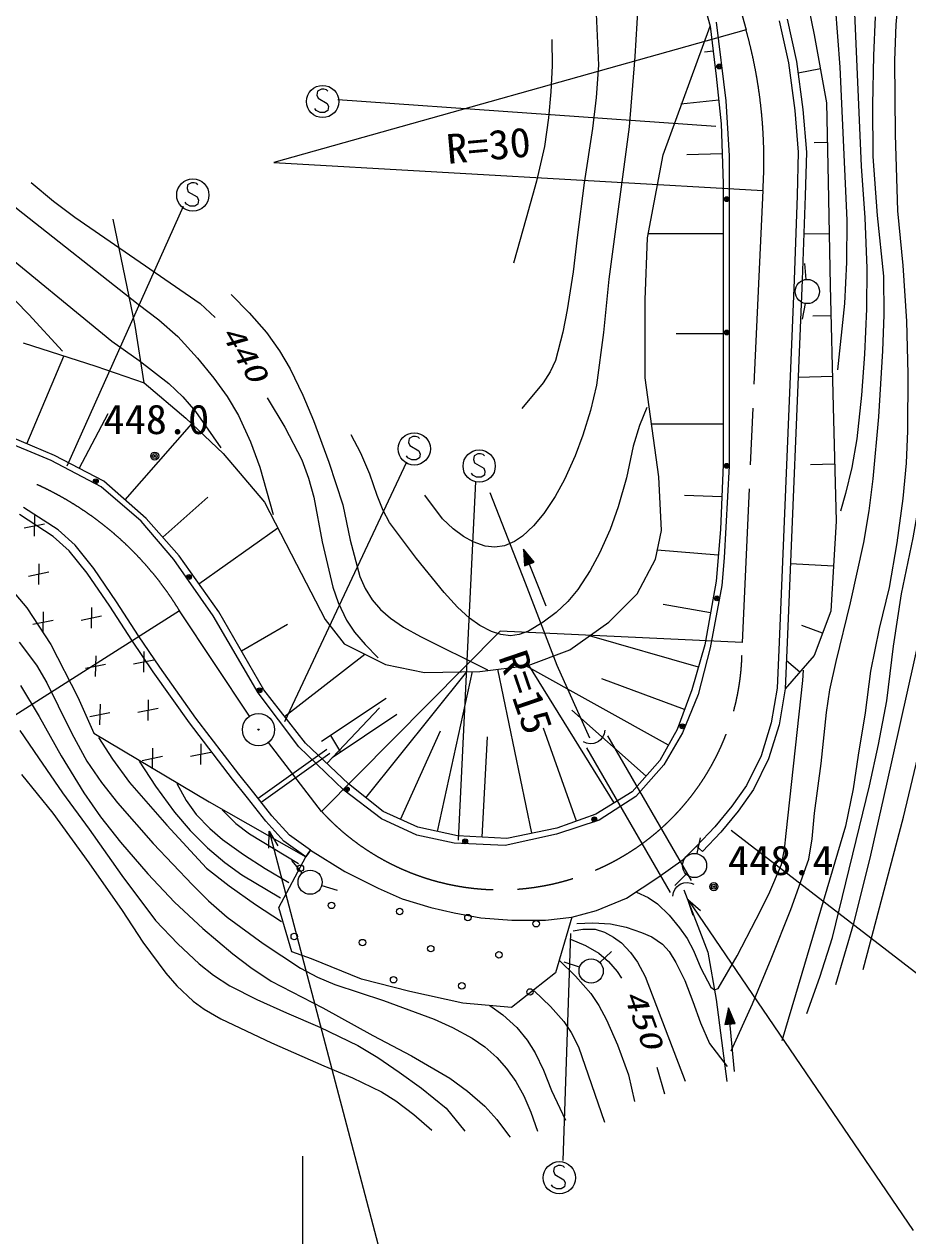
# Model space of a CAD drawing. Units: millimetres, scale not verified. Extents: x 40000 to 680000, y 20000 to 380000.
# Drawn here: x 455758 to 510484, y 240803 to 315860 of the extents above; entities that cross this region are included whole.
import ezdxf
from ezdxf.enums import TextEntityAlignment as Align

# ---------------------------------------------------------------- set-up
doc = ezdxf.new("R2010")
doc.units = ezdxf.units.MM
doc.header["$LTSCALE"] = 1000
doc.linetypes.add('CHAIN', pattern=[18.5, 12, -1.5, 3.5, -1.5])
for name, color, linetype, lineweight in [('M-BGD', 7, 'Continuous', 25), ('M-BGD-EXST', 7, 'Continuous', 25), ('M-BMK', 2, 'CHAIN', 13), ('M-BMK-SRVR', 3, 'Continuous', 25), ('M-STR-HTXT', 7, 'Continuous', 13)]:
    doc.layers.add(name, color=color, linetype=linetype, lineweight=lineweight)
doc.styles.add('ＭＳ ゴシック', font='')
doc.styles.get('ＭＳ ゴシック').set_extended_font_data('MS Gothic')

msp = doc.modelspace()

# ---------------------------------------------------------------- linework, layer by layer
at = {"layer": 'M-BGD'}
for p, q in [((497274, 319327), (498238, 315739)), ((503931, 318940), (504694, 315198)), ((502522, 316068), (503099, 313472)), ((503011, 316176), (503592, 313559)), ((495335, 307774), (498238, 315739)), ((498238, 315739), (498613, 312632)), ((498607, 315980), (499215, 311118)), ((504694, 315198), (505457, 310980)), ((498425, 314185), (497896, 314122)), ((503099, 313472), (503493, 310522)), ((503592, 313559), (503990, 310575)), ((505076, 313089), (503688, 312838)), ((498613, 312632), (498934, 309686)), ((498773, 311159), (496431, 310904)), ((499215, 311118), (499418, 307701)), ((505457, 310980), (505547, 306088)), ((503493, 310522), (503702, 307926)), ((503990, 310575), (504203, 307939)), ((498934, 309686), (499041, 305991)), ((505502, 308534), (504695, 308519)), ((494371, 302632), (495335, 307774)), ((498988, 307838), (496791, 307775)), ((503702, 307926), (503624, 305252)), ((504203, 307939), (504123, 305234)), ((499418, 307701), (499418, 302687)), ((499041, 305991), (499041, 293563)), ((505547, 306088), (505681, 299671)), ((503624, 305252), (503440, 300034)), ((504123, 305234), (503940, 300015)), ((462623, 297204), (461277, 303781)), ((494210, 298776), (494371, 302632)), ((499041, 302884), (494418, 302884)), ((499418, 302687), (499418, 288504)), ((505614, 302879), (504039, 302846)), ((504200, 300048), (504113, 301044)), ((503440, 300034), (502522, 277573)), ((503940, 300015), (503022, 277550)), ((505681, 299671), (505861, 292154)), ((494210, 293955), (494210, 298776)), ((504131, 298563), (503952, 297579)), ((505726, 297792), (504599, 297765)), ((463188, 293649), (462623, 297204)), ((499041, 296670), (496143, 296670)), ((455689, 296112), (460188, 294666)), ((455925, 289872), (458215, 295301)), ((460188, 294666), (463188, 293649)), ((463188, 293649), (465759, 291453)), ((495067, 287810), (494210, 293955)), ((499041, 293563), (499041, 288582)), ((505816, 294033), (503693, 293983)), ((505861, 292154), (506040, 285064)), ((459165, 288346), (460951, 291740)), ((465759, 291453), (468073, 289257)), ((457639, 289149), (454211, 290596)), ((462004, 286391), (466133, 291097)), ((499041, 291073), (494612, 291073)), ((457426, 288829), (454032, 290247)), ((460691, 287543), (457639, 289149)), ((468073, 289257), (470643, 286257)), ((460516, 287208), (457426, 288829)), ((499041, 288582), (498880, 284565)), ((499418, 288504), (499114, 282801)), ((505951, 288609), (504463, 288571)), ((463316, 285239), (460691, 287543)), ((495228, 284490), (495067, 287810)), ((462998, 285080), (460516, 287208)), ((486809, 281226), (484619, 286820)), ((464334, 284088), (467123, 286553)), ((470643, 286257), (472625, 282401)), ((498961, 286574), (496656, 286666)), ((457554, 284132), (455462, 285482)), ((457554, 284132), (455462, 285482)), ((457860, 284530), (455705, 285920)), ((456400, 285427), (456373, 284147)), ((465351, 282936), (463316, 285239)), ((455759, 284660), (457014, 284914)), ((458903, 283585), (457860, 284530)), ((465024, 282700), (462998, 285080)), ((466583, 281196), (471468, 284653)), ((494853, 282722), (495228, 284490)), ((498880, 284565), (498613, 281351)), ((506040, 285064), (505726, 279499)), ((458538, 283241), (457554, 284132)), ((458538, 283241), (457554, 284132)), ((459660, 281849), (458538, 283241)), ((459660, 281849), (458538, 283241)), ((460061, 282148), (458903, 283585)), ((488090, 279811), (486675, 283349)), ((486675, 283349), (486749, 282302)), ((487343, 282540), (486675, 283349)), ((486719, 283238), (486790, 282361)), ((487273, 282554), (486719, 283238)), ((486764, 283126), (486831, 282421)), ((487202, 282569), (486764, 283126)), ((486808, 283015), (486872, 282480)), ((487132, 282584), (486808, 283015)), ((498746, 282958), (494970, 283273)), ((456667, 282439), (456639, 281159)), ((467455, 279205), (465024, 282700)), ((467815, 279455), (465351, 282936)), ((472625, 282401), (474393, 278973)), ((486749, 282302), (487343, 282540)), ((486790, 282361), (487273, 282554)), ((486831, 282421), (487202, 282569)), ((486853, 282904), (486912, 282540)), ((487061, 282599), (486853, 282904)), ((486872, 282480), (487132, 282584)), ((486912, 282755), (486953, 282599)), ((486990, 282614), (486912, 282755)), ((486912, 282540), (487061, 282599)), ((486953, 282599), (486990, 282614)), ((493728, 280580), (494853, 282722)), ((499114, 282801), (498962, 281079)), ((505883, 282281), (503221, 282431)), ((454082, 281864), (455911, 279702)), ((456025, 281672), (457281, 281926)), ((461062, 279803), (459660, 281849)), ((461062, 279803), (459660, 281849)), ((461475, 280086), (460061, 282148)), ((488764, 276138), (486809, 281226)), ((498613, 281351), (497916, 277420)), ((498962, 281079), (498253, 277229)), ((462842, 277977), (461475, 280086)), ((491961, 278812), (493728, 280580)), ((455911, 279702), (457407, 277430)), ((456933, 279451), (456906, 278171)), ((459922, 279717), (459894, 278437)), ((462422, 277705), (461062, 279803)), ((462422, 277705), (461062, 279803)), ((470600, 274634), (467815, 279455)), ((498264, 279385), (495343, 279903)), ((505726, 279499), (504694, 276761)), ((456292, 278684), (457547, 278938)), ((459280, 278950), (460535, 279204)), ((470241, 274443), (467455, 279205)), ((469208, 277045), (472064, 278695)), ((474393, 278973), (475571, 277473)), ((489550, 277098), (491961, 278812)), ((505210, 278130), (503931, 278612)), ((464163, 276030), (462842, 277977)), ((497515, 276027), (490777, 277971)), ((457407, 277430), (459069, 274161)), ((463749, 275750), (462422, 277705)), ((463749, 275750), (462422, 277705)), ((463176, 276996), (463148, 275715)), ((475571, 277473), (478142, 276188)), ((486980, 276134), (489550, 277098)), ((497916, 277420), (497113, 274634)), ((498253, 277229), (497493, 274342)), ((502522, 277573), (502391, 274731)), ((503022, 277550), (502889, 274677)), ((459547, 275962), (460802, 276216)), ((460188, 276729), (460160, 275449)), ((462535, 276229), (463790, 276483)), ((471886, 272974), (476863, 276827)), ((504694, 276761), (502889, 274677)), ((503792, 275719), (502970, 276430)), ((465985, 272583), (463749, 275750)), ((465985, 272583), (463749, 275750)), ((466387, 272879), (464163, 276030)), ((476920, 267939), (483166, 275746)), ((478142, 276188), (480552, 275706)), ((480552, 275706), (483980, 275759)), ((481366, 265850), (483519, 275752)), ((483980, 275759), (486980, 276134)), ((487204, 265743), (485103, 275900)), ((495667, 271207), (486831, 276116)), ((492292, 267618), (487013, 276147)), ((490786, 271622), (488764, 276138)), ((496658, 273403), (491532, 275297)), ((502391, 274731), (502024, 272581)), ((459069, 274161), (460067, 271944)), ((463443, 274008), (463415, 272727)), ((472774, 271100), (470241, 274443)), ((473171, 271314), (470600, 274634)), ((478170, 274097), (474161, 271417)), ((497113, 274634), (496202, 272171)), ((497493, 274342), (496530, 271961)), ((502889, 274677), (502512, 272465)), ((459813, 272974), (461068, 273228)), ((460455, 273741), (460427, 272461)), ((462801, 273241), (464057, 273494)), ((474510, 270055), (477767, 273519)), ((494274, 269278), (489677, 273364)), ((468655, 269099), (465985, 272583)), ((468655, 269099), (465985, 272583)), ((469052, 269403), (466387, 272879)), ((478837, 273099), (474828, 270419)), ((502024, 272581), (501395, 270536)), ((502512, 272465), (501862, 270352)), ((460067, 271944), (467215, 267677)), ((474725, 271794), (475343, 270763)), ((479063, 266600), (481532, 272088)), ((484124, 265502), (484451, 271708)), ((489963, 266493), (487917, 272246)), ((491603, 271713), (491462, 271533)), ((491677, 271890), (491603, 271713)), ((491721, 272120), (491677, 271890)), ((491889, 271783), (497063, 262809)), ((496202, 272171), (495131, 270242)), ((496530, 271961), (495365, 269986)), ((463709, 271020), (463682, 269739)), ((466697, 271286), (466670, 270006)), ((475560, 268415), (472774, 271100)), ((475849, 268796), (473171, 271314)), ((490585, 271324), (490407, 271397)), ((490815, 271279), (490585, 271324)), ((490589, 271034), (495764, 262059)), ((491042, 271301), (490815, 271279)), ((491214, 271362), (491042, 271301)), ((491319, 271420), (491214, 271362)), ((491462, 271533), (491319, 271420)), ((463068, 270252), (464323, 270506)), ((466056, 270519), (467311, 270773)), ((470257, 267916), (474506, 270942)), ((470431, 267671), (474680, 270698)), ((495131, 270242), (493417, 268314)), ((501395, 270536), (500504, 268701)), ((501862, 270352), (500935, 268444)), ((495365, 269986), (493643, 268010)), ((469589, 267938), (468663, 269090)), ((469978, 268251), (469052, 269403)), ((477992, 267082), (475849, 268796)), ((471098, 266818), (469978, 268251)), ((477890, 266643), (475560, 268415)), ((493417, 268314), (491168, 266922)), ((493643, 268010), (491364, 266541)), ((500504, 268701), (499586, 267416)), ((500935, 268444), (499983, 267111)), ((467215, 267677), (473194, 264282)), ((470716, 266496), (469589, 267938)), ((499586, 267416), (498537, 266143)), ((471847, 265250), (470716, 266496)), ((472182, 265625), (471098, 266818)), ((480068, 265629), (477890, 266643)), ((480134, 266118), (477992, 267082)), ((491364, 266541), (488730, 265680)), ((491168, 266922), (488757, 266065)), ((499983, 267111), (498912, 265812)), ((482598, 265583), (480134, 266118)), ((488757, 266065), (485651, 265422)), ((498537, 266143), (497406, 264946)), ((498912, 265812), (497769, 264603)), ((473194, 264282), (471847, 265250)), ((473485, 264688), (472182, 265625)), ((482398, 265123), (480068, 265629)), ((485539, 264971), (482398, 265123)), ((485651, 265422), (482598, 265583)), ((488730, 265680), (485539, 264971)), ((497436, 264475), (497648, 265452)), ((471530, 261140), (473194, 264282)), ((473194, 264282), (473485, 264688)), ((473485, 264688), (473194, 264282)), ((473485, 264688), (475625, 263371)), ((473485, 264688), (475625, 263371)), ((496575, 264115), (497406, 264946)), ((497406, 264946), (497769, 264603)), ((472982, 263279), (472336, 264043)), ((495008, 262996), (496575, 264115)), ((475625, 263371), (477672, 262340)), ((475625, 263371), (477672, 262340)), ((493058, 261717), (495008, 262996)), ((496750, 263209), (496046, 262498)), ((474187, 262497), (475147, 262218)), ((477672, 262340), (479161, 261685)), ((477672, 262340), (479161, 261685)), ((495938, 261837), (495979, 262068)), ((495979, 262068), (496049, 262247)), ((496049, 262247), (496187, 262429)), ((496187, 262429), (496328, 262544)), ((496328, 262544), (496433, 262604)), ((496433, 262604), (496604, 262667)), ((496604, 262667), (496831, 262693)), ((496621, 262226), (498093, 258381)), ((496831, 262693), (497061, 262652)), ((497061, 262652), (497240, 262581)), ((479161, 261685), (480946, 261144)), ((479161, 261685), (480946, 261144)), ((491203, 260949), (493058, 261717)), ((472337, 258402), (471530, 261140)), ((480946, 261144), (482386, 260817)), ((480946, 261144), (482386, 260817)), ((482386, 260817), (484040, 260506)), ((482386, 260817), (484040, 260506)), ((484040, 260506), (485955, 260359)), ((484040, 260506), (485955, 260359)), ((488051, 260359), (489668, 260534)), ((488051, 260359), (489668, 260534)), ((489668, 260534), (488673, 257101)), ((489668, 260534), (491203, 260949)), ((485955, 260359), (488051, 260359)), ((485955, 260359), (488051, 260359)), ((473549, 257953), (472337, 258402)), ((491413, 257726), (492135, 258419)), ((498093, 258381), (498615, 255438)), ((476646, 256697), (473549, 257953)), ((490158, 257437), (489206, 257744)), ((479652, 255934), (476646, 256697)), ((488673, 257101), (485935, 254947)), ((482928, 255216), (479652, 255934)), ((485935, 254947), (482928, 255216)), ((498615, 255438), (499280, 250358)), ((499375, 254915), (499152, 253889)), ((499386, 254796), (499208, 253935)), ((499398, 254677), (499264, 253980)), ((499409, 254557), (499320, 254026)), ((499755, 250975), (499375, 254915)), ((499789, 253951), (499375, 254915)), ((499726, 253985), (499386, 254796)), ((499662, 254019), (499398, 254677)), ((499599, 254053), (499409, 254557)), ((499152, 253889), (499789, 253951)), ((499208, 253935), (499726, 253985)), ((499264, 253980), (499662, 254019)), ((499320, 254026), (499599, 254053)), ((499421, 254438), (499376, 254072)), ((499376, 254072), (499535, 254087)), ((499535, 254087), (499421, 254438)), ((499436, 254278), (499432, 254117)), ((499432, 254117), (499472, 254121)), ((499472, 254121), (499436, 254278)), ((494937, 251249), (495409, 249599))]:
    msp.add_line(p, q, dxfattribs=at)
for points in [[(507834, 337349), (507258, 335642), (506833, 334049), (506373, 331488), (506008, 328879), (505718, 326497), (505532, 324043), (505508, 322443), (505589, 320869), (505989, 316992), (506274, 313190), (506709, 303726), (506683, 301125), (506555, 298552), (506137, 294449)], [(511021, 337141), (510164, 335334), (509370, 333402), (508869, 331881), (508467, 330296), (507783, 326883), (507197, 323388), (507137, 319983), (507180, 316552), (507588, 307064), (507829, 303873), (507957, 300751), (507935, 298225), (507801, 295429), (507624, 292889), (507331, 290177), (507013, 288405), (506626, 286798), (506324, 285697)], [(495174, 336231), (494421, 335896), (493777, 335447), (493513, 335128), (493142, 334409), (492763, 333277), (492431, 331917), (491722, 327999), (491110, 324032), (490959, 322281), (490917, 320480), (491171, 316960), (491327, 313327), (491191, 311329), (490955, 309404), (490435, 306044), (490015, 302656), (489767, 300529), (489380, 298166), (489121, 296776), (488659, 295031), (488331, 294321), (487909, 293651), (486571, 292048)], [(493818, 318003), (493581, 313867), (493223, 309493), (491976, 300068), (491637, 296764), (491197, 293490), (490834, 291934), (490362, 290403), (489884, 289114), (489224, 287659), (488651, 286601), (487941, 285547), (487294, 284780), (486617, 284147), (486119, 283807), (485504, 283553), (484905, 283467), (484311, 283524), (483559, 283802), (482972, 284129), (482318, 284594), (481669, 285212), (480570, 286676)], [(509932, 317935), (509752, 315842), (509665, 313612), (509702, 309036), (509846, 304307), (510168, 300920), (510395, 297456), (510482, 294200), (510466, 290661), (510386, 288672), (510183, 286482), (509809, 283726), (509327, 280967), (508709, 278415), (508180, 275786), (507849, 273205), (507410, 270575), (507094, 268493), (506632, 266173), (503932, 257056), (502683, 252889)], [(515140, 318027), (514613, 316097), (514215, 314242), (514025, 312851), (513937, 311453), (514027, 308618), (514020, 305440), (513626, 295809), (513346, 291687), (512960, 287556), (511288, 278298), (509171, 268784), (508183, 264389), (507123, 260148), (506002, 256354)], [(499547, 252268), (500872, 255181), (502028, 257956), (503251, 261026), (504355, 264125), (504564, 265389), (504709, 266987), (505124, 270069), (505440, 273219), (505659, 274632), (506047, 276389), (506946, 280014), (507764, 283754), (508096, 285707), (508331, 287693), (508682, 291538), (508946, 295633), (509023, 297848), (508997, 300248), (508607, 304020), (508332, 307672), (508310, 310874), (508389, 313926), (508494, 316325)], [(488434, 314915), (488453, 313275), (488372, 311662), (488234, 310066), (487973, 308291), (487487, 306146), (486856, 303841), (486071, 301049)], [(504235, 254570), (505047, 256829), (505815, 259291), (508107, 268684), (508679, 271244), (509178, 273948), (509595, 277323), (510100, 280576), (510826, 284045), (511466, 287673), (511704, 291066), (511845, 294575), (511870, 297397), (511793, 300397), (511601, 303939), (511527, 307344), (511688, 312143)], [(447869, 308242), (449459, 306720), (450960, 305133), (452321, 303667), (453669, 302370), (461186, 296226), (462877, 295037), (464711, 293608), (465580, 292778), (466375, 291868), (467935, 289614)], [(453495, 306429), (454403, 305359), (455288, 304470), (462823, 298508), (464098, 297540), (465266, 296507), (466482, 295179), (467496, 293924), (468325, 292791), (469029, 291625), (469766, 289983), (470357, 288426), (471186, 285488)], [(456183, 306054), (457562, 304895), (458897, 303903), (466652, 298550), (467578, 297690)], [(454412, 299541), (456039, 297868), (458126, 295615)], [(468568, 299115), (469699, 297980), (470756, 296771), (471565, 295628), (472228, 294502), (473021, 292885), (473679, 291309), (474632, 288739), (475501, 286077), (475955, 283906), (476547, 281639), (476871, 280905), (477310, 280200), (477834, 279596), (478439, 279061), (479240, 278504), (480293, 277924), (484446, 275862)], [(470815, 292717), (471898, 290888), (472952, 288868), (473362, 287739), (473686, 286551), (474220, 283803), (474874, 280988), (475200, 280034), (475710, 278947), (476218, 278188), (476871, 277432), (477687, 276612)], [(494322, 292114), (493873, 290999), (493476, 289724), (493055, 287767), (492556, 285957), (492043, 284554), (491388, 283095), (490812, 282015), (490046, 280843), (489427, 280105), (488703, 279425), (487897, 278811), (486986, 278262), (486424, 278050), (485873, 277979), (485276, 278052), (484696, 278237), (483978, 278603), (483328, 279069), (482588, 279754), (481772, 280663), (480056, 282758), (478387, 284987), (477983, 285729), (477613, 286654), (477160, 287985), (476614, 289279), (476007, 290427)], [(507726, 257303), (510216, 266736), (512457, 276061), (514615, 285526), (515012, 287283), (515498, 288933), (516735, 292156)], [(455435, 277578), (456518, 276143), (457156, 275063), (457869, 273628), (458697, 271911), (459646, 270211), (460544, 268886), (461528, 267619), (463751, 265111), (466179, 262534), (467168, 261543), (468331, 260533), (470551, 258918), (472866, 257377), (473929, 256818), (474991, 256377), (478021, 255370), (481155, 254216), (482280, 253715), (483512, 253048), (484281, 252513), (485032, 251851), (485635, 251176), (486213, 250356), (486698, 249477), (487133, 248459), (487549, 247288)], [(493685, 262099), (494412, 261763), (494992, 261370), (495709, 260666), (496350, 259885), (496813, 259229), (497219, 258473), (497673, 257375), (498280, 256204), (498522, 256036), (498736, 256113), (499908, 258143), (501091, 260411), (501875, 261970), (502654, 263814), (502849, 264733), (502954, 265731), (503985, 275205), (504030, 275837)], [(455536, 274895), (456688, 272980), (458052, 270535), (459446, 268243), (460485, 266757), (461723, 265187), (463411, 263226), (465067, 261467), (466828, 259838), (468674, 258269), (469785, 257414), (471058, 256574), (474259, 254926), (477351, 253211), (479747, 251953), (482115, 250573), (483224, 249755), (484280, 248832), (485037, 248002), (485759, 247043), (485852, 246913)], [(455492, 272112), (456648, 270413), (458121, 268253), (459786, 266003), (461812, 263121), (463889, 260340), (465268, 258890), (466592, 257653), (467491, 256942), (468501, 256297), (470172, 255440), (471998, 254623), (474073, 253729), (476415, 252597), (477659, 251852), (478972, 250940), (480374, 249945), (481897, 248703), (483044, 247288)], [(460366, 271673), (461233, 270327), (462288, 268894), (464581, 266247), (467046, 263568), (468446, 262478), (470089, 261335), (471683, 260275)], [(462869, 270204), (463882, 268648), (465069, 267039), (466041, 265906), (467105, 264843), (468174, 263937), (469239, 263173), (471629, 261744)], [(455594, 269378), (457520, 266979), (459767, 263915), (461816, 260956), (463114, 259000), (464531, 257062), (465204, 256293), (466228, 255336), (466906, 254838), (467940, 254233), (471069, 252757), (474320, 251338), (476089, 250591), (477888, 249714), (478770, 249159), (479880, 248309), (481006, 247342)], [(465208, 268817), (465794, 267767), (466417, 266900), (467251, 266032), (468038, 265359), (469332, 264417), (470691, 263555), (472145, 262696)], [(468010, 267184), (468873, 266349), (469707, 265694), (472744, 263866)], [(489763, 259685), (490360, 259794), (491123, 259789), (491701, 259614), (492267, 259310), (492748, 258943), (493306, 258360), (493737, 257753), (494216, 256873), (496702, 250375)], [(489978, 260159), (490983, 260199), (492072, 260134), (493043, 259915), (493998, 259585), (494631, 259315), (495301, 258867), (495698, 258419), (496128, 257729), (496668, 256616), (497175, 255316), (497638, 253994), (498211, 252718), (499288, 251280)], [(489590, 259168), (490524, 258780), (491357, 258306), (491957, 257785), (492476, 257168), (492756, 256765)], [(488901, 257875), (489898, 256894), (490844, 255818), (491358, 255073), (491819, 254189), (492504, 252625), (493195, 250769), (493556, 249125)], [(487349, 255978), (488361, 255011), (489171, 254080), (489633, 253400), (490097, 252512), (491702, 247832)], [(484590, 255073), (485402, 254487), (486270, 253706), (486906, 252930), (487401, 252146), (487929, 251067), (488424, 249813), (489289, 247961)]]:
    msp.add_lwpolyline(points, dxfattribs=at)
for centre, radius in [((498798, 313242), 150), ((498798, 313242), 90), ((498798, 313242), 30), ((499268, 305021), 150), ((499268, 305021), 90), ((499268, 305021), 30), ((504265, 299301), 750), ((499268, 296759), 150), ((499268, 296759), 90), ((499268, 296759), 30), ((463842, 289106), 250), ((463842, 289106), 150), ((463842, 289106), 50), ((499267, 288505), 150), ((499267, 288505), 90), ((499267, 288505), 30), ((460196, 287545), 150), ((460196, 287545), 90), ((460196, 287545), 30), ((465962, 281614), 150), ((465962, 281614), 90), ((465962, 281614), 30), ((498664, 280290), 150), ((498664, 280290), 90), ((498664, 280290), 30), ((470328, 274592), 150), ((470328, 274592), 90), ((470328, 274592), 30), ((496532, 272366), 150), ((496532, 272366), 90), ((496532, 272366), 30), ((475742, 268465), 150), ((475742, 268465), 90), ((475742, 268465), 30), ((491070, 266603), 150), ((491070, 266603), 90), ((491070, 266603), 30), ((483067, 265241), 150), ((483067, 265241), 90), ((483067, 265241), 30), ((497277, 263742), 750), ((472864, 263572), 200), ((473467, 262707), 750), ((498474, 262431), 250), ((498474, 262431), 150), ((498474, 262431), 50), ((474788, 261270), 200), ((479013, 260891), 200), ((483239, 260513), 200), ((487465, 260134), 200), ((472485, 259346), 200), ((476711, 258967), 200), ((480937, 258589), 200), ((485163, 258211), 200), ((490872, 257207), 750), ((478635, 256665), 200), ((482861, 256287), 200), ((487086, 255909), 200)]:
    msp.add_circle(centre, radius, dxfattribs=at)
at = {"layer": 'M-BGD-EXST'}
for p, q in [((473921, 311713), (473881, 311473)), ((474161, 311833), (473921, 311713)), ((474321, 311833), (474161, 311833)), ((474481, 311793), (474321, 311833)), ((474561, 311713), (474481, 311793)), ((473881, 311473), (473961, 311273)), ((473961, 311273), (474521, 310953)), ((474521, 310953), (474601, 310753)), ((474601, 310753), (474561, 310513)), ((475187, 311191), (498600, 309535)), ((473841, 310513), (473761, 310633)), ((474081, 310393), (473841, 310513)), ((474361, 310393), (474081, 310393)), ((474561, 310513), (474361, 310393)), ((465880, 305918), (465840, 305678)), ((465840, 305678), (465920, 305478)), ((466120, 306038), (465880, 305918)), ((466280, 306038), (466120, 306038)), ((466440, 305998), (466280, 306038)), ((466520, 305918), (466440, 305998)), ((465800, 304718), (465720, 304838)), ((465920, 305478), (466480, 305158)), ((466480, 305158), (466560, 304958)), ((466560, 304958), (466520, 304718)), ((465609, 304569), (458396, 288487)), ((466040, 304598), (465800, 304718)), ((466320, 304598), (466040, 304598)), ((466520, 304718), (466320, 304598)), ((479597, 290192), (479557, 289952)), ((479557, 289952), (479637, 289752)), ((479837, 290312), (479597, 290192)), ((479637, 289752), (480197, 289432)), ((479997, 290312), (479837, 290312)), ((480157, 290272), (479997, 290312)), ((480237, 290192), (480157, 290272)), ((479517, 288992), (479437, 289112)), ((479757, 288872), (479517, 288992)), ((480237, 288992), (480037, 288872)), ((480197, 289432), (480277, 289232)), ((480277, 289232), (480237, 288992)), ((483617, 289127), (483577, 288887)), ((483857, 289247), (483617, 289127)), ((484017, 289247), (483857, 289247)), ((484177, 289207), (484017, 289247)), ((484257, 289127), (484177, 289207)), ((479444, 288724), (471876, 272642)), ((480037, 288872), (479757, 288872)), ((483577, 288887), (483657, 288687)), ((483657, 288687), (484217, 288367)), ((484217, 288367), (484297, 288167)), ((483701, 287541), (482637, 265311)), ((483537, 287927), (483457, 288047)), ((483777, 287807), (483537, 287927)), ((484057, 287807), (483777, 287807)), ((484257, 287927), (484057, 287807)), ((484297, 288167), (484257, 287927)), ((514563, 254328), (499546, 265917)), ((489140, 245460), (489613, 259531)), ((488584, 245036), (488544, 244796)), ((488544, 244796), (488624, 244596)), ((488824, 245156), (488584, 245036)), ((488984, 245156), (488824, 245156)), ((489144, 245116), (488984, 245156)), ((489224, 245036), (489144, 245116)), ((488504, 243836), (488424, 243956)), ((488624, 244596), (489184, 244276)), ((489184, 244276), (489264, 244076)), ((489264, 244076), (489224, 243836)), ((488744, 243716), (488504, 243836)), ((489024, 243716), (488744, 243716)), ((489224, 243836), (489024, 243716))]:
    msp.add_line(p, q, dxfattribs=at)
for centre in [(474241, 311073), (466200, 305278), (479917, 289552), (483937, 288487), (488904, 244396)]:
    msp.add_circle(centre, 1000, dxfattribs=at)
at = {"layer": 'M-BMK'}
for p, q in [((498312, 323443), (500470, 315503)), ((501512, 305555), (500220, 277561)), ((469715, 272991), (465382, 279513)), ((474177, 267092), (470879, 271366))]:
    msp.add_line(p, q, dxfattribs=at)
for centre, radius, start, end in [((471572, 307446), 30000, 356.38544, 15.57822), ((448290, 269127), 20000, 31.28537, 69.96201), ((485224, 277240), 15000, 222.57097, 1.22454)]:
    msp.add_arc(centre, radius, start, end, dxfattribs=at)
at = {"layer": 'M-BMK-SRVR'}
for radius in [1000, 40]:
    msp.add_circle((470268, 272158), radius, dxfattribs=at)
at = {"layer": 'M-STR-HTXT'}
for p, q in [((500470, 315503), (471215, 307300)), ((471215, 307300), (501512, 305555)), ((465382, 279513), (446169, 267316)), ((485236, 278252), (474177, 267092)), ((500220, 277561), (485236, 278252)), ((470914, 264823), (470930, 265861)), ((470930, 265861), (471456, 264966)), ((470930, 265861), (478363, 237668)), ((497190, 260648), (496859, 261632)), ((496859, 261632), (497653, 260964)), ((496859, 261632), (510827, 241128)), ((473021, 237565), (473021, 245742))]:
    msp.add_line(p, q, dxfattribs=at)

# ---------------------------------------------------------------- texts
at = {"layer": 'M-BGD', "style": 'ＭＳ ゴシック', "oblique": 15, "width": 1.4}
for s, rotation, p in [('440', 300.7, (467541, 296542)), ('450', 290, (492484, 255634))]:
    msp.add_text(s, height=1320, rotation=rotation, dxfattribs=at).set_placement(p, align=Align.BOTTOM_LEFT)
at = {"layer": 'M-BGD', "style": 'ＭＳ ゴシック', "width": 1.05}
for s, p in [('448.0', (460672, 289919)), ('448.4', (499341, 262600))]:
    msp.add_text(s, height=1833, dxfattribs=at).set_placement(p, align=Align.BOTTOM_LEFT)
at = {"layer": 'M-STR-HTXT', "style": 'ＭＳ ゴシック', "width": 1.05}
for s, rotation, p in [('R=30', 5.2, (482039, 306656)), ('R=15', 288.9, (484586, 276486))]:
    msp.add_text(s, height=1833, rotation=rotation, dxfattribs=at).set_placement(p, align=Align.BOTTOM_LEFT)

doc.saveas('drawing.dxf')
